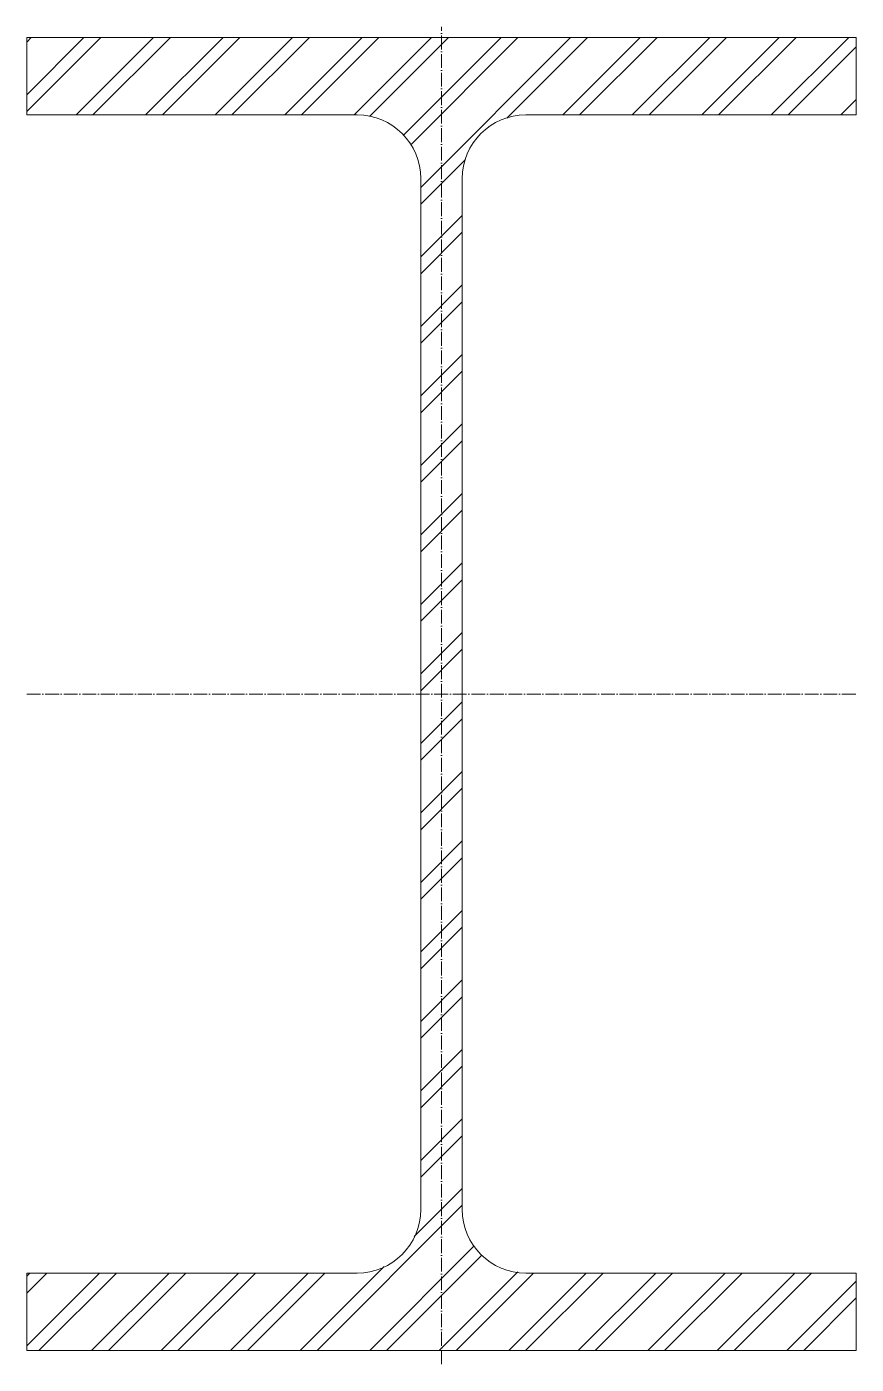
# Model space of a CAD drawing. Header units: metres. Extents: x -150 to 150, y -243 to 241.
import ezdxf

# ---------------------------------------------------------------- set-up
doc = ezdxf.new("R2010")
doc.units = ezdxf.units.M
doc.linetypes.add('MV_hartlijn_staal', pattern=[6.6, 5, -0.8, 0, -0.8])
doc.layers.add('A-DETL-GENF', color=92, linetype='Continuous', lineweight=18)

# ---------------------------------------------------------------- blocks, each defined once
blk = doc.blocks.new('28 Staalprofielen DIN_DIE_DILl 2d - DIN47_5-4447769-00_0 Basismaterialen')
at = {"layer": 'A-DETL-GENF', "lineweight": 13}
h = blk.add_hatch(dxfattribs=at)
h.set_pattern_fill('FP_549', color=256, style=0, pattern_type=2)
h.set_pattern_definition([(225, (76.778, 160.892), (12.57236, -12.57236), []), (225, (76.778, 141.842), (12.57236, -12.57236), [])])
h.paths.add_polyline_path([(150, 237.5), (-150, 237.5), (-150, 209.5), (-30.5, 209.5), (-24.55, 208.72), (-19, 206.42), (-14.24, 202.76), (-10.58, 198), (-8.28, 192.45), (-7.5, 186.5), (-7.5, -186.5), (-8.28, -192.45), (-10.58, -198), (-14.24, -202.76), (-19, -206.42), (-24.55, -208.72), (-30.5, -209.5), (-150, -209.5), (-150, -237.5), (150, -237.5), (150, -209.5), (30.5, -209.5), (24.55, -208.72), (19, -206.42), (14.24, -202.76), (10.58, -198), (8.28, -192.45), (7.5, -186.5), (7.5, 186.5), (8.28, 192.45), (10.58, 198), (14.24, 202.76), (19, 206.42), (24.55, 208.72), (30.5, 209.5), (150, 209.5)])
at = {"layer": 'A-DETL-GENF'}
for p, q in [((150, 237.5), (-150, 237.5)), ((-150, 237.5), (-150, 209.5)), ((150, 237.5), (-150, 237.5)), ((-150, 237.5), (-150, 209.5)), ((150, 209.5), (150, 237.5)), ((150, 237.5), (150, 209.5)), ((-150, 209.5), (-30.5, 209.5)), ((-150, 209.5), (-30.5, 209.5)), ((30.5, 209.5), (150, 209.5)), ((150, 209.5), (30.5, 209.5)), ((-7.5, 186.5), (-7.5, -186.5)), ((-7.5, -186.5), (-7.5, 186.5)), ((7.5, -186.5), (7.5, 186.5)), ((7.5, -186.5), (7.5, 186.5)), ((-30.5, -209.5), (-150, -209.5)), ((-150, -209.5), (-150, -237.5)), ((-150, -237.5), (-150, -209.5)), ((-150, -209.5), (-30.5, -209.5)), ((150, -209.5), (30.5, -209.5)), ((150, -209.5), (30.5, -209.5)), ((150, -237.5), (150, -209.5)), ((150, -237.5), (150, -209.5)), ((-150, -237.5), (150, -237.5)), ((150, -237.5), (-150, -237.5))]:
    blk.add_line(p, q, dxfattribs=at)
at = {"layer": 'A-DETL-GENF', "linetype": 'MV_hartlijn_staal', "lineweight": 13}
for p, q in [((0, -242.5), (0, 241.42)), ((-150, 0), (150, 0))]:
    blk.add_line(p, q, dxfattribs=at)
at = {"layer": 'A-DETL-GENF'}
for centre, start, end in [((-30.5, 186.5), 360, 90), ((-30.5, 186.5), 360, 90), ((30.5, 186.5), 90, 180), ((30.5, 186.5), 90, 180), ((-30.5, -186.5), 270, 360), ((-30.5, -186.5), 270, 0), ((30.5, -186.5), 180, 270), ((30.5, -186.5), 180, 270)]:
    blk.add_arc(centre, 23, start, end, dxfattribs=at)

msp = doc.modelspace()

# ---------------------------------------------------------------- block references
msp.add_blockref('28 Staalprofielen DIN_DIE_DILl 2d - DIN47_5-4447769-00_0 Basismaterialen', (0, 0))

doc.saveas('drawing.dxf')
